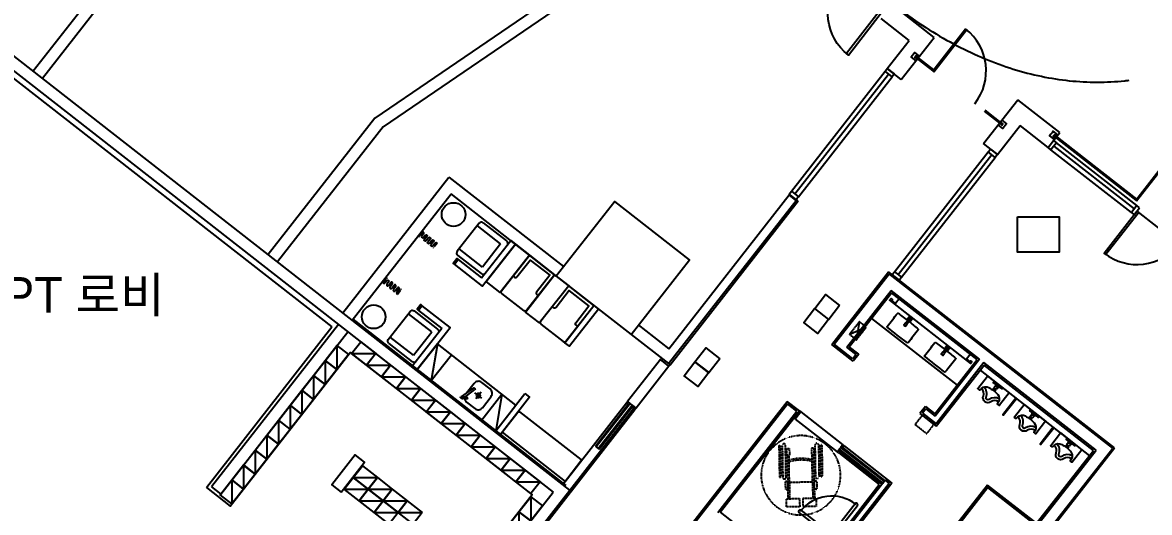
# Model space of a CAD drawing. Header units: millimetres. Extents: x -7616 to 421613, y 91067 to 341353.
# Drawn here: x 371804 to 390824, y 155472 to 163745 of the extents above; entities that cross this region are included whole.
import ezdxf
from ezdxf.enums import TextEntityAlignment as Align

# ---------------------------------------------------------------- set-up
doc = ezdxf.new("R2010")
doc.units = ezdxf.units.MM
doc.header["$LTSCALE"] = 500
doc.header["$MEASUREMENT"] = 0
for name, pattern in [('HID', [2.6, 1.6, -1]), ('HIDDEN', [2, 1, -1]), ('HIDDEN2', [0.188, 0.125, -0.063])]:
    doc.linetypes.add(name, pattern=pattern)
doc.layers.add('e-plan', color=9, linetype='CONTINUOUS')
doc.styles.add('돋움', font='Dotum.ttf')

# ---------------------------------------------------------------- blocks, each defined once
blk = doc.blocks.new('A$C7F1D75F0')
at = {"layer": 'e-plan'}
for p, q in [((0, 1150), (899, 1150)), ((0, 1150), (0, 1130)), ((899, 1150), (899, 1130)), ((0, 1130), (899, 1130))]:
    blk.add_line(p, q, dxfattribs=at)
blk.add_arc((0, 1150), 900, 270.0001, 0, dxfattribs=at)
blk = doc.blocks.new('1F 기둥 140514')
at = {"layer": 'e-plan', "ltscale": 0.5}
blk.add_lwpolyline([(442634, 30398), (443334, 30398), (443334, 29798), (442634, 29798)], close=True, dxfattribs=at)
blk = doc.blocks.new('1~2F TC-140305')
at = {"layer": 'e-plan', "ltscale": 0.5, "elevation": 0}
blk.add_lwpolyline([(-34124, -98853), (-32863, -99838), (-31878, -98577), (-33139, -97592)], close=True, dxfattribs=at)
at = {"layer": 'e-plan', "ltscale": 0.5}
blk.add_lwpolyline([(-27609, -103410), (-26624, -104180), (-25854, -103195), (-26839, -102425)], close=True, dxfattribs=at)
blk = doc.blocks.new('1F 코어')
at = {"layer": 'e-plan'}
blk.add_blockref('1~2F TC-140305', (0, 0), dxfattribs=at)
blk = doc.blocks.new('A$C66941DA5')
at = {"layer": 'e-plan'}
blk.add_line((-900, 0), (0, 0), dxfattribs=at)
blk.add_lwpolyline([(-900, 0), (-860, 0), (-860, -900), (-900, -900)], close=True, dxfattribs=at)
blk.add_arc((-900, 0), 900, 270, 360, dxfattribs=at)
blk = doc.blocks.new('A$C31083375')
at = {"layer": 'e-plan', "ltscale": 0.1}
for p, q in [((0, 73), (0, -73)), ((164, -161), (108, 36)), ((207, -186), (142, 45)), ((-77, -1), (77, -1)), ((107, -158), (119, -136)), ((212, -217), (107, -158)), ((224, -195), (119, -136)), ((212, -217), (224, -195))]:
    blk.add_line(p, q, dxfattribs=at)
for points in [[(90, -211), (-90, -211, -0.414214), (-180, -121), (-180, 119, -0.414214), (-90, 209), (90, 209, -0.414214), (180, 119), (180, -90)], [(153, -184, -0.198133), (90, -211)]]:
    blk.add_lwpolyline(points, format="xyb", dxfattribs=at)
for centre, radius in [((0, -1), 35), ((190, -191), 2.5)]:
    blk.add_circle(centre, radius, dxfattribs=at)
for centre, radius, start, end in [((125, 41), 17.5, 15.7117, 195.7117), ((190, -191), 22.5, 4.4607, 116.9627), ((190, -191), 17.5, 16.2964, 105.127), ((190, -191), 22.5, 184.4607, 296.9627), ((190, -191), 17.5, 196.2964, 285.127)]:
    blk.add_arc(centre, radius, start, end, dxfattribs=at)
blk = doc.blocks.new('A$C1EC3502A')
at = {"layer": 'e-plan', "ltscale": 400}
for p, q in [((650, 600), (50, 600)), ((0, 50), (0, 550)), ((100, 500), (600, 500)), ((100, 500), (100, 0)), ((600, 500), (600, 0)), ((700, 50), (700, 550)), ((50, 0), (650, 0))]:
    blk.add_line(p, q, dxfattribs=at)
for centre, start, end in [((50, 550), 90, 180), ((650, 550), 0, 90), ((50, 50), 180, 270), ((650, 50), 270, 0)]:
    blk.add_arc(centre, 50, start, end, dxfattribs=at)
blk = doc.blocks.new('A$C23583DB7')
at = {"layer": 'e-plan', "linetype": 'HID', "ltscale": 0.1}
for p, q in [((0, 0), (29, -9)), ((29, 96), (58, 87)), ((29, -9), (58, 87)), ((306, -94), (335, 2)), ((335, 2), (345, -1)), ((306, -94), (316, -96)), ((316, -96), (345, -1))]:
    blk.add_line(p, q, dxfattribs=at)
blk.add_lwpolyline([(29, -9, 0.414214), (51, 3), (70, 64), (105, 54), (86, -7), (98, -30, 0.414214), (121, -18), (139, 43), (139, 43, -1), (174, 32), (155, -29), (155, -29, 0.414214), (167, -51, 0.414214), (190, -39), (209, 22), (209, 22, -1), (243, 11), (225, -50), (225, -50, 0.414214), (237, -72, 0.414214), (259, -60), (278, 1), (278, 1, -1), (313, -10), (294, -71), (294, -71, 0.414214), (306, -94)], format="xyb", dxfattribs=at)
blk = doc.blocks.new('post box')
at = {"layer": 'e-plan'}
blk.add_lwpolyline([(320, -250), (320, 0), (0, 0), (0, -250)], close=True, dxfattribs=at)
blk.add_lwpolyline([(0, 0), (320, -250)], dxfattribs=at)
blk = doc.blocks.new('휠체어')
at = {"layer": 'e-plan', "linetype": 'HIDDEN', "ltscale": 0.001}
for p, q in [((104004497, -29776585), (104004497, -29776808)), ((104004636, -29776585), (104004497, -29776585)), ((104004636, -29776585), (104004636, -29776808)), ((104004790, -29776582), (104004790, -29776603)), ((104004918, -29776571), (104004800, -29776571)), ((104004929, -29776603), (104004929, -29776582)), ((104005537, -29776530), (104004998, -29776530)), ((104004998, -29776585), (104005537, -29776585)), ((104005524, -29776474), (104005012, -29776474)), ((104005012, -29776502), (104005524, -29776502)), ((104004915, -29776613), (104004636, -29776613)), ((104004915, -29776641), (104004636, -29776641)), ((104004800, -29776613), (104004918, -29776613)), ((104005370, -29776613), (104004915, -29776613)), ((104004915, -29776641), (104005370, -29776641)), ((104004915, -29777031), (104004915, -29776641)), ((104005370, -29776648), (104005370, -29776606)), ((104005370, -29776606), (104005482, -29776606)), ((104005482, -29776648), (104005370, -29776648)), ((104005482, -29776606), (104005482, -29776648)), ((104004636, -29776808), (104004497, -29776808)), ((104004497, -29776864), (104004497, -29777087)), ((104004636, -29776864), (104004497, -29776864)), ((104004636, -29777087), (104004636, -29776864)), ((104004497, -29777087), (104004636, -29777087)), ((104004915, -29777031), (104004636, -29777031)), ((104004915, -29777059), (104004636, -29777059)), ((104004790, -29777090), (104004790, -29777069)), ((104004800, -29777059), (104004918, -29777059)), ((104004918, -29777101), (104004800, -29777101)), ((104004915, -29777031), (104005370, -29777031)), ((104005370, -29777059), (104004915, -29777059)), ((104004929, -29777069), (104004929, -29777090)), ((104004998, -29777087), (104005537, -29777087)), ((104005537, -29777142), (104004998, -29777142)), ((104005012, -29777170), (104005524, -29777170)), ((104005482, -29777024), (104005370, -29777024)), ((104005370, -29777024), (104005370, -29777066)), ((104005370, -29777066), (104005482, -29777066)), ((104005482, -29777066), (104005482, -29777024)), ((104005524, -29777198), (104005012, -29777198))]:
    blk.add_line(p, q, dxfattribs=at)
blk.add_circle((104005028, -29776836), 670, dxfattribs=at)
blk.add_arc((104004915, -29776627), 13.9, 90, 270, dxfattribs=at)
at = {"layer": 'e-plan', "linetype": 'HIDDEN', "ltscale": 0.001, "extrusion": (0, 0, -1)}
for centre, major_axis, start_param, end_param in [((104004800, -29776582), (-10.4, 0.1), -0.005026, 1.56577), ((104004800, -29776603), (10.4, 0), 1.573354, 3.14415), ((104004918, -29776582), (-10.4, 0), 1.568101, 3.138897), ((104004918, -29776603), (-10.4, 0.1), 3.13677, 4.707566), ((104004998, -29776558), (-27.3, 5.4), 4.516091, 7.657684), ((104005012, -29776488), (13.7, 2.7), 1.767078, 4.908671), ((104005524, -29776488), (13.7, 2.7), -1.374341, 1.767252), ((104005537, -29776558), (-27.3, 5.4), 1.374384, 4.515977), ((104004618, -29776836), (-519, 421), 2.164891, 2.756829), ((104004618, -29776836), (-492, 492), 2.0724, 2.639989), ((104004800, -29777069), (10.4, 0), 3.145386, 4.716182), ((104004800, -29777090), (10.4, 0), 1.573354, 3.14415), ((104004915, -29777045), (-13.7, 2.7), 4.516094, 7.657687), ((104004918, -29777069), (10.4, 0.1), -1.564958, 0.005838), ((104004918, -29777090), (-10.4, 0), 3.138418, 4.709215), ((104004998, -29777114), (27.3, 5.4), 1.767164, 4.908757), ((104005012, -29777184), (13.7, 2.7), 1.767252, 4.908844), ((104005537, -29777114), (-27.3, 5.4), 1.374384, 4.515977)]:
    blk.add_ellipse(centre, major_axis=major_axis, ratio=1, start_param=start_param, end_param=end_param, dxfattribs=at)
at = {"layer": 'e-plan', "linetype": 'HIDDEN', "ltscale": 0.001}
blk.add_ellipse((104005524, -29777184), major_axis=(-13.7, 2.7), ratio=1, start_param=1.767244, end_param=4.908837, dxfattribs=at)
blk = doc.blocks.new('장애인 화장실 세트')
at = {"layer": 'e-plan', "ltscale": 400}
for p, q in [((409057, 73636), (408493, 73636)), ((409068, 73573), (409043, 73711)), ((409058, 73711), (409127, 73608)), ((409218, 73636), (409218, 73711)), ((409218, 73636), (409218, 73573)), ((409357, 73619), (409324, 73431)), ((409337, 73701), (409332, 73711)), ((409347, 73701), (409337, 73701)), ((409347, 73701), (409387, 73701)), ((409347, 73651), (409347, 73701)), ((409397, 73701), (409387, 73701)), ((409387, 73701), (409387, 73680)), ((409387, 73651), (409387, 73680)), ((409402, 73711), (409397, 73701)), ((409407, 73631), (409479, 73631)), ((409494, 73681), (409419, 73681)), ((409569, 73681), (409494, 73681)), ((409584, 73631), (409509, 73631)), ((409589, 73711), (409594, 73701)), ((409594, 73701), (409604, 73701)), ((409604, 73701), (409604, 73680)), ((409644, 73701), (409604, 73701)), ((409604, 73651), (409604, 73680)), ((409664, 73431), (409631, 73614)), ((409644, 73701), (409654, 73701)), ((409644, 73651), (409644, 73701)), ((409654, 73701), (409659, 73711)), ((409066, 73586), (408493, 73586)), ((409068, 73573), (409143, 73573)), ((409143, 73593), (409143, 72936)), ((409193, 73593), (409193, 72936)), ((409193, 73573), (409218, 73573)), ((409494, 73491), (409379, 73491)), ((409407, 73591), (409479, 73591)), ((409409, 73521), (409429, 73521)), ((409409, 73481), (409409, 73521)), ((409429, 73481), (409409, 73481)), ((409429, 73521), (409429, 73481)), ((409609, 73491), (409494, 73491)), ((409584, 73591), (409509, 73591)), ((409579, 73521), (409559, 73521)), ((409559, 73521), (409559, 73481)), ((409559, 73481), (409579, 73481)), ((409579, 73481), (409579, 73521)), ((409996, 73426), (409968, 73426)), ((409996, 73426), (409996, 73376)), ((409893, 73351), (409893, 72801)), ((409943, 73351), (409943, 73183)), ((409996, 73376), (409968, 73376)), ((409943, 73183), (409943, 73119)), ((409943, 73119), (409943, 72826)), ((409996, 73176), (409946, 73183)), ((409996, 73126), (409946, 73119)), ((409996, 73179), (409996, 73123)), ((409996, 72826), (409918, 72826)), ((409996, 72776), (409918, 72776)), ((409996, 72826), (409996, 72776))]:
    blk.add_line(p, q, dxfattribs=at)
for centre, radius in [((409168, 73611), 10), ((409494, 73611), 25)]:
    blk.add_circle(centre, radius, dxfattribs=at)
for centre, radius, start, end in [((408493, 73611), 25, 90, 270.0002), ((409168, 73636), 50, 213.6543, 0), ((409407, 73651), 60, 180, 270), ((409419, 73218), 463, 90, 93.8753), ((409407, 73651), 20, 180, 270), ((409494, 73611), 35, 34.8499, 145.1501), ((409569, 73218), 463, 85.6617, 90), ((409584, 73651), 60, 270, 0), ((409584, 73651), 20, 270, 0), ((410087, 73298), 775, 170.1534, 175.2364), ((410356, 73102), 1064, 161.9714, 164.0546), ((409880, 73256), 564, 159.444, 161.9714), ((409625, 73352), 291, 155.9278, 159.444), ((409409, 73449), 54.8, 135, 155.9278), ((409379, 73479), 12.3, 90, 135), ((409494, 73611), 35, 214.8499, 325.1501), ((409609, 73487), 3.54, 36.8699, 90), ((409472, 73385), 174, 29.5675, 36.8699), ((409211, 73237), 475, 26.5651, 29.5675), ((409365, 73314), 303, 22.8053, 26.5651), ((409428, 73340), 234, 15.9454, 22.8053), ((408900, 73298), 775, 4.7636, 9.8466), ((408900, 73298), 775, 4.7636, 9.8466), ((409968, 73351), 75, 90, 180), ((410008, 73426), 12.5, 90, 180), ((409755, 73326), 441, 175.2364, 181.9723), ((409617, 73321), 304, 181.9723, 188.7462), ((409527, 73308), 213, 188.7462, 196.8361), ((409561, 73304), 244, 166.4166, 175.6013), ((410128, 73167), 828, 164.0546, 166.4166), ((409760, 73378), 456, 196.8361, 198.4349), ((410283, 73552), 1007, 198.4349, 199.5108), ((409077, 73240), 599, 11.6565, 15.9454), ((408705, 73552), 1007, 340.4892, 341.5651), ((408705, 73552), 1007, 340.4892, 341.5651), ((409227, 73378), 456, 341.5651, 343.1639), ((409227, 73378), 456, 341.5651, 343.1639), ((409227, 73378), 456, 341.5651, 343.1639), ((409333, 73293), 337, 4.3987, 11.6565), ((409460, 73308), 213, 343.1639, 351.2538), ((409460, 73308), 213, 343.1639, 351.2538), ((409460, 73308), 213, 343.1639, 351.2538), ((409370, 73321), 304, 351.2538, 358.0277), ((409233, 73326), 441, 358.0277, 4.7636), ((409968, 73351), 25, 90, 180), ((410008, 73376), 12.5, 180, 270), ((409864, 73404), 562, 199.5108, 203.9625), ((410160, 73536), 887, 203.9625, 207.5073), ((409566, 73226), 217, 207.5073, 216.8699), ((409611, 73260), 273, 216.8699, 225.2192), ((409535, 73183), 165, 225.2192, 236.3099), ((409489, 73114), 82.6, 236.3099, 252.0099), ((409497, 73139), 108, 252.0099, 260.5377), ((409490, 73139), 108, 279.4623, 287.9901), ((409498, 73114), 82.6, 287.9901, 303.6901), ((409452, 73183), 165, 303.6901, 314.7808), ((409376, 73260), 273, 314.7808, 323.1301), ((409421, 73226), 217, 323.1301, 332.4927), ((408827, 73536), 887, 332.4927, 336.0375), ((409124, 73404), 562, 336.0375, 340.4892), ((409946, 73151), 32, 90, 270), ((410008, 73179), 12.5, 90, 180), ((410008, 73123), 12.5, 180, 270), ((409168, 72936), 25, 180, 0), ((409494, 73119), 87.7, 260.5377, 270), ((409494, 73119), 87.7, 270, 279.4623), ((409918, 72801), 25, 90, 270), ((410008, 72826), 12.5, 90, 180), ((410008, 72776), 12.5, 180, 270)]:
    blk.add_arc(centre, radius, start, end, dxfattribs=at)
at = {"layer": 'e-plan'}
blk.add_arc((409168, 73611), 675, 180, 270, dxfattribs=at)
blk = doc.blocks.new('A$C7D8044CD')
at = {"layer": 'e-plan'}
blk.add_lwpolyline([(0, 300), (300, 300), (300, 0), (0, 0)], close=True, dxfattribs=at)
blk = doc.blocks.new('CU-301P')
at = {"layer": 'e-plan'}
for p, q in [((0, 15), (50, 15)), ((95, 10), (105, 10)), ((0, -15), (50, -15)), ((95, -10), (105, -10))]:
    blk.add_line(p, q, dxfattribs=at)
blk.add_lwpolyline([(0, -230), (0, 230), (265, 230, -0.414214), (270, 225), (270, 195, -0.333333), (265, 190), (230, 185, 0.337547), (310, 80, -0.761905), (310, -80, 0.337547), (230, -185), (265, -190, -0.414214), (270, -195), (270, -225, -0.414214), (265, -230)], format="xyb", close=True, dxfattribs=at)
for points in [[(65, 25), (40, 25), (25, 40), (25, 90), (0, 90)], [(65, -25), (40, -25), (25, -40), (25, -90), (0, -90)]]:
    blk.add_lwpolyline(points, dxfattribs=at)
blk.add_lwpolyline([(105, 25), (110, 25), (110, -25), (105, -25)], close=True, dxfattribs=at)
for points in [[(230, -185, -0.333591), (139, -94, -0.024709), (130, 0, -0.066959), (139, 94, -0.287367), (230, 185)], [(182, 162, 0.29721), (297, 32, -0.761905), (297, -32, 0.302811), (181, -165, 0.337547)]]:
    blk.add_lwpolyline(points, format="xyb", dxfattribs=at)
blk.add_circle((70, 0), 25, dxfattribs=at)
blk = doc.blocks.new('수전')
at = {"layer": 'e-plan'}
for points in [[(-122, 17), (-172, 17), (-172, -17), (-122, -17)], [(-122, 17), (-12, 17), (-12, -17), (-122, -17)]]:
    blk.add_lwpolyline(points, close=True, dxfattribs=at)
blk.add_lwpolyline([(-58, -17), (-58, -29), (0, -29), (0, 29), (-58, 29), (-58, 17)], dxfattribs=at)
blk = doc.blocks.new('A$C77C34C64')
at = {"layer": 'e-plan'}
for centre, radius, start, end in [((5047, 152), 5047, 178.3861, 181.6139), ((7, 294), 5, 92.6399, 178.3861), ((224, -4412), 4716, 90, 92.6399), ((224, -4412), 4716, 87.3601, 90), ((441, 294), 5, 1.6139, 87.3601), ((-4599, 152), 5047, 358.3861, 1.6139), ((7, 10), 5, 181.6139, 267.3601), ((224, 4716), 4716, 267.3601, 272.6399), ((441, 10), 5, 272.6399, 358.3861)]:
    blk.add_arc(centre, radius, start, end, dxfattribs=at)

msp = doc.modelspace()

# ---------------------------------------------------------------- linework, layer by layer
at = {"layer": 'e-plan'}
for p, q in [((362280, 170252), (380759, 155815)), ((366785, 166605), (377025, 158605)), ((381040, 155849), (367486, 166438)), ((374652, 166344), (371981, 162926)), ((383978, 166382), (377750, 162132)), ((374776, 166178), (372139, 162803)), ((384091, 166217), (377888, 161984)), ((387189, 163494), (386480, 164048)), ((386768, 163442), (386296, 163811)), ((386399, 162969), (386768, 163442)), ((386635, 162784), (387189, 163494)), ((386867, 163162), (387166, 162928)), ((386879, 163178), (387179, 162944)), ((384780, 160897), (386362, 162922)), ((384839, 160850), (386421, 162876)), ((384898, 160804), (386480, 162829)), ((386635, 162784), (386399, 162969)), ((388022, 161701), (388601, 162441)), ((389310, 161887), (388601, 162441)), ((388033, 162251), (388333, 162017)), ((388046, 162266), (388345, 162032)), ((377750, 162132), (375949, 159826)), ((377888, 161984), (376106, 159703)), ((388259, 161516), (388640, 162005)), ((389113, 161635), (388640, 162005)), ((389126, 161651), (389310, 161887)), ((388259, 161516), (388022, 161701)), ((389203, 161831), (390592, 160746)), ((389216, 161847), (390604, 160762)), ((390610, 160656), (389253, 161716)), ((386521, 159536), (388104, 161561)), ((386580, 159490), (388163, 161515)), ((390518, 160538), (389161, 161598)), ((389207, 161657), (390564, 160597)), ((386640, 159443), (388222, 161469)), ((377210, 158841), (379001, 161135)), ((379001, 161135), (380936, 159623)), ((377367, 158718), (379036, 160854)), ((380813, 159465), (379036, 160854)), ((382708, 157985), (384863, 160743)), ((382713, 158235), (384744, 160835)), ((382732, 157966), (384892, 160732)), ((384863, 160743), (384744, 160835)), ((384892, 160732), (384861, 160757)), ((385461, 158308), (386421, 159538)), ((385503, 158314), (386433, 159504)), ((390231, 156561), (386421, 159538)), ((390203, 156558), (386433, 159504)), ((385716, 158261), (386467, 159223)), ((387956, 158059), (386467, 159223)), ((385758, 158267), (386472, 159181)), ((387914, 158054), (386472, 159181)), ((377134, 158647), (374991, 155904)), ((382197, 158638), (382713, 158235)), ((385927, 158693), (385879, 158388)), ((386134, 158747), (387576, 157621)), ((374907, 155894), (377025, 158605)), ((375149, 155781), (377292, 158524)), ((382074, 158480), (382708, 157985)), ((385760, 158481), (386045, 158601)), ((385823, 158025), (385461, 158308)), ((385818, 158067), (385503, 158314)), ((385874, 158138), (385716, 158261)), ((385916, 158143), (385758, 158267)), ((382571, 158054), (382017, 157344)), ((385874, 158138), (385818, 158067)), ((385916, 158143), (385823, 158025)), ((387200, 157140), (387914, 158054)), ((387956, 158059), (387205, 157098)), ((382713, 157943), (382159, 157234)), ((388027, 158004), (387221, 156971)), ((387226, 156929), (388033, 157962)), ((387965, 157875), (389813, 156431)), ((389923, 156523), (388027, 158004)), ((389880, 156518), (388033, 157962)), ((380921, 155942), (381999, 157321)), ((381472, 156590), (382026, 157299)), ((382549, 154581), (384710, 157347)), ((382591, 154586), (384715, 157305)), ((384915, 157187), (384710, 157347)), ((384873, 157182), (384715, 157305)), ((378323, 152324), (382140, 157210)), ((381039, 155849), (382117, 157228)), ((381535, 156541), (382089, 157250)), ((383537, 155472), (384873, 157182)), ((383579, 155477), (384915, 157187)), ((384938, 157169), (385648, 156614)), ((387043, 157263), (386950, 157145)), ((386950, 157145), (387226, 156929)), ((387048, 157221), (386992, 157150)), ((386992, 157150), (387221, 156971)), ((387043, 157263), (387200, 157140)), ((387048, 157221), (387205, 157098)), ((384846, 157050), (385555, 156496)), ((379881, 156754), (379960, 156693)), ((381472, 156590), (381535, 156541)), ((386359, 156014), (385650, 156568)), ((385671, 156596), (386475, 155968)), ((386396, 151652), (390231, 156561)), ((389083, 155123), (390203, 156558)), ((385579, 156478), (386264, 155942)), ((386310, 155951), (385600, 156505)), ((388920, 155289), (389880, 156518)), ((388925, 155247), (389923, 156523)), ((386362, 156018), (385026, 154308)), ((386433, 155963), (385097, 154253)), ((386475, 155968), (385139, 154258)), ((386362, 156018), (386433, 155963)), ((374991, 155904), (375149, 155781)), ((378321, 152694), (380759, 155815)), ((378478, 152571), (381040, 155849)), ((385021, 154350), (386264, 155942)), ((388093, 155935), (387495, 155171)), ((388920, 155289), (388093, 155935)), ((383579, 155477), (385021, 154350))]:
    msp.add_line(p, q, dxfattribs=at)
at = {"layer": 'e-plan', "ltscale": 0.5}
msp.add_line((377380, 158734), (380973, 155927), dxfattribs=at)
at = {"layer": 'e-plan', "ltscale": 0.1}
for p, q in [((378467, 157884), (378806, 158318)), ((378806, 158318), (378703, 157700)), ((378703, 157700), (379042, 158133)), ((379555, 157035), (379893, 157468)), ((379893, 157468), (379791, 156850))]:
    msp.add_line(p, q, dxfattribs=at)
at = {"layer": 'e-plan'}
for points in [[(386843, 163212), (386843, 163212), (386824, 163189), (386824, 163189), (386803, 163161), (386882, 163100), (386903, 163127), (386864, 163158), (386882, 163182), (386922, 163151), (386943, 163178), (386864, 163240)], [(386517, 162877), (386480, 162829), (386362, 162922), (386399, 162969)], [(388388, 162006), (388388, 162006), (388369, 161982), (388369, 161982), (388347, 161954), (388269, 162016), (388290, 162044), (388330, 162013), (388348, 162036), (388309, 162067), (388330, 162095), (388409, 162033)], [(389179, 161882), (389179, 161882), (389161, 161858), (389161, 161858), (389139, 161831), (389218, 161769), (389240, 161797), (389200, 161827), (389219, 161851), (389258, 161820), (389280, 161848), (389201, 161909)], [(389206, 161753), (389253, 161716), (389161, 161598), (389113, 161635)], [(388259, 161516), (388222, 161469), (388104, 161561), (388141, 161608)], [(384898, 160804), (384861, 160757), (384743, 160849), (384780, 160897)], [(390658, 160619), (390610, 160656), (390518, 160538), (390565, 160501)], [(386640, 159443), (386603, 159396), (386484, 159489), (386521, 159536)], [(381447, 158970), (381526, 158908), (381033, 158278), (380955, 158339)], [(378467, 157884), (379791, 156850), (380130, 157284), (378806, 158318)], [(382571, 158054), (382590, 158077), (382732, 157966), (382713, 157943)], [(380283, 157481), (380362, 157419), (379870, 156789), (379791, 156850)], [(381519, 156553), (382092, 157286), (382060, 157310), (381488, 156578)], [(381999, 157321), (382017, 157344), (382056, 157314), (382038, 157290)], [(388578, 157396), (388570, 157402), (388348, 157119), (388356, 157113)], [(382140, 157210), (382159, 157234), (382096, 157283), (382077, 157259)], [(384846, 157050), (384822, 157069), (384915, 157187), (384938, 157169)], [(389208, 156904), (389200, 156910), (388978, 156626), (388986, 156620)], [(385579, 156478), (385555, 156496), (385586, 156536), (385610, 156517)], [(386347, 155999), (385614, 156571), (385589, 156540), (386322, 155967)], [(385671, 156596), (385648, 156614), (385617, 156575), (385640, 156557)], [(377182, 155817), (377576, 156322), (377419, 156445), (377025, 155940)]]:
    msp.add_lwpolyline(points, close=True, dxfattribs=at)
for points in [[(379552, 159435), (380044, 160066), (380123, 160004), (379569, 159295), (379096, 159664), (379158, 159743), (379552, 159435)], [(379096, 159664), (379073, 159683), (379134, 159762), (379158, 159743)], [(386598, 159082), (386537, 159003), (386474, 159053), (386486, 159068), (386462, 159087), (386438, 159055), (387801, 157990), (387826, 158022), (387810, 158034), (387798, 158018), (387735, 158068), (387796, 158146)], [(378881, 158576), (378388, 157946), (378467, 157884), (379021, 158594), (378548, 158963), (378487, 158884), (378881, 158576)], [(378548, 158963), (378525, 158982), (378463, 158903), (378487, 158884)], [(374907, 155894), (375309, 155580), (377335, 158173), (380408, 155772), (378401, 153203)]]:
    msp.add_lwpolyline(points, dxfattribs=at)
at = {"layer": 'e-plan', "ltscale": 400}
for points in [[(380360, 159819), (379867, 159189), (379631, 159374), (380123, 160004), (380360, 159819)], [(381022, 159302), (380529, 158672), (380293, 158857), (380785, 159487), (381022, 159302)]]:
    msp.add_lwpolyline(points, dxfattribs=at)
for points in [[(380269, 158875), (379891, 159171, -0.414214), (379886, 159213), (380360, 159819), (380785, 159487), (380311, 158880, -0.414214)], [(380553, 158653), (380931, 158358, 0.414214), (380973, 158363), (381447, 158970), (381022, 159302), (380547, 158696, 0.414214)]]:
    msp.add_lwpolyline(points, format="xyb", close=True, dxfattribs=at)
for points in [[(380083, 159465), (380106, 159446, 0.414214), (380148, 159452), (380370, 159735), (380701, 159477), (380479, 159193, 0.414214), (380484, 159151), (380508, 159132)], [(381170, 158615), (381146, 158634, -0.414214), (381141, 158676), (381363, 158960), (381032, 159218), (380810, 158934, -0.414214), (380768, 158929), (380744, 158948)]]:
    msp.add_lwpolyline(points, format="xyb", dxfattribs=at)
at = {"layer": 'e-plan', "linetype": 'HIDDEN2', "ltscale": 0.005}
msp.add_lwpolyline([(386045, 158601), (385927, 158693), (385760, 158481), (385879, 158388)], close=True, dxfattribs=at)
at = {"layer": 'e-plan'}
msp.add_lwpolyline([(379901, 156828), (380165, 157167, -0.414213), (380193, 157170), (381226, 156364, -0.414214), (381229, 156336), (380934, 155957), (379870, 156789), (379901, 156828), (380964, 155997)], format="xyb", dxfattribs=at)
at = {"layer": 'e-plan', "linetype": 'HIDDEN2', "ltscale": 0.005}
msp.add_lwpolyline([(387054, 156810), (386876, 156949, -0.414214), (386874, 156963), (386991, 157113), (387185, 156961), (387069, 156811, -0.414214)], format="xyb", close=True, dxfattribs=at)
at = {"layer": 'e-plan'}
for centre in [(379079, 160503), (377731, 158777)]:
    msp.add_circle(centre, 200, dxfattribs=at)
msp.add_open_spline([(381317, 173859), (381355, 173663), (381396, 173467), (381499, 173001), (381563, 172731), (381701, 172196), (381774, 171931), (381930, 171408), (382012, 171149), (382185, 170638), (382275, 170386), (382464, 169890), (382563, 169646), (382767, 169167), (382873, 168931), (383093, 168471), (383206, 168245), (383439, 167805), (383559, 167590), (383806, 167171), (383932, 166968), (384191, 166573), (384323, 166381), (384593, 166011), (384730, 165833), (385010, 165489), (385152, 165324), (385440, 165008), (385586, 164857), (385883, 164569), (386032, 164433), (386335, 164175), (386488, 164054), (386796, 163827), (386951, 163722), (387263, 163526), (387419, 163436), (387734, 163272), (387892, 163199), (388208, 163067), (388366, 163010), (388683, 162911), (388841, 162870), (389157, 162804), (389314, 162780), (389628, 162747), (389785, 162738), (390096, 162738), (390251, 162746), (390430, 162765), (390454, 162768), (390479, 162771)], degree=3, knots=[4.833566, 4.833566, 4.833566, 4.833566, 4.876954, 4.876954, 4.937674, 4.937674, 4.998394, 4.998394, 5.059114, 5.059114, 5.119834, 5.119834, 5.180554, 5.180554, 5.241274, 5.241274, 5.301995, 5.301995, 5.362715, 5.362715, 5.423435, 5.423435, 5.484155, 5.484155, 5.544875, 5.544875, 5.605595, 5.605595, 5.666315, 5.666315, 5.727035, 5.727035, 5.787755, 5.787755, 5.848475, 5.848475, 5.909196, 5.909196, 5.969916, 5.969916, 6.030636, 6.030636, 6.091356, 6.091356, 6.152076, 6.152076, 6.212796, 6.212796, 6.273516, 6.273516, 6.283185, 6.283185, 6.283185, 6.283185], dxfattribs=at)

# ---------------------------------------------------------------- block references
for name, p in [('1F 코어', (414937, 258318)), ('1F 기둥 140514', (-54037, 130068))]:
    msp.add_blockref(name, p, dxfattribs=at)
at = {"layer": 'e-plan', "xscale": -1}
for name, p, rotation in [('A$C66941DA5', (385584, 164460), 322.1173813610544), ('A$C23583DB7', (378543, 160223), 125.0001398454597), ('A$C1EC3502A', (377946, 158355), 231.9999749069192), ('A$C77C34C64', (386744, 158328), 321.9845994275383), ('post box', (377110, 158291), 51.99999827699024), ('post box', (377358, 158154), 141.9998340713219), ('A$C77C34C64', (387374, 157836), 321.9845994275383), ('post box', (377610, 157957), 141.9998340713219), ('post box', (376913, 158039), 51.99999827699024), ('post box', (377863, 157760), 141.9998340713219), ('post box', (376716, 157787), 51.99999827699024), ('post box', (378115, 157563), 141.9998340713219), ('A$C31083375', (379497, 157448), 322.0002138997852), ('post box', (376519, 157535), 51.99999827699024), ('post box', (378367, 157366), 141.9998340713219), ('post box', (378619, 157169), 141.9998340713219), ('post box', (376322, 157283), 51.99999827699024), ('post box', (378871, 156972), 141.9998340713219), ('post box', (376125, 157030), 51.99999827699024), ('post box', (379123, 156775), 141.9998340713219), ('post box', (375928, 156778), 51.99999827699024), ('post box', (379376, 156578), 141.9998340713219), ('휠체어', (31814820, -103361379), 270.9127726385833), ('post box', (379628, 156381), 141.9998340713219), ('post box', (375731, 156526), 51.99999827699024), ('post box', (379880, 156184), 141.9998340713219), ('post box', (375534, 156274), 51.99999827699024), ('post box', (377387, 156063), 141.9998340713219), ('post box', (380132, 155987), 141.9998340713219), ('post box', (375337, 156022), 51.99999827699024), ('post box', (377233, 155866), 141.9998340713219), ('post box', (377639, 155866), 141.9998340713219), ('post box', (377485, 155669), 141.9998340713219), ('post box', (377891, 155669), 141.9998340713219), ('post box', (377737, 155472), 141.9998340713219), ('post box', (378144, 155472), 141.9998340713219), ('post box', (380380, 155736), 51.99999827699024), ('post box', (380183, 155484), 51.99999827699024)]:
    msp.add_blockref(name, p, dxfattribs=dict(at, rotation=rotation))
at = {"layer": 'e-plan'}
for name, p, rotation in [('A$C7F1D75F0', (388073, 162220), 51.99997534538817), ('A$C7F1D75F0', (391498, 160038), 51.99997534538817), ('A$C66941DA5', (391321, 160006), 321.9963870435203), ('A$C1EC3502A', (379541, 160396), 232.0002138998197), ('A$C23583DB7', (377872, 159364), 339.0000489612793), ('A$C7D8044CD', (385358, 159151), 231.9848432782939), ('A$C7D8044CD', (385173, 158914), 231.9848432782939), ('수전', (386798, 158762), 51.98459942898764), ('A$C7D8044CD', (383337, 158254), 231.9848432782939), ('수전', (387429, 158269), 51.98459942898764), ('A$C7D8044CD', (383153, 158018), 231.9848432782939), ('장애인 화장실 세트', (579362, 522822), 231.9999987599966)]:
    msp.add_blockref(name, p, dxfattribs=dict(at, rotation=rotation))
at = {"layer": 'e-plan', "ltscale": 400, "rotation": 231.9999987638325}
for p in [(388274, 157633), (388889, 157153), (389503, 156673)]:
    msp.add_blockref('CU-301P', p, dxfattribs=at)

# ---------------------------------------------------------------- texts
at = {"layer": 'e-plan', "style": '돋움'}
msp.add_text('APT 로비', height=600, dxfattribs=at).set_placement((374205, 158847), align=Align.RIGHT)

doc.saveas('drawing.dxf')
